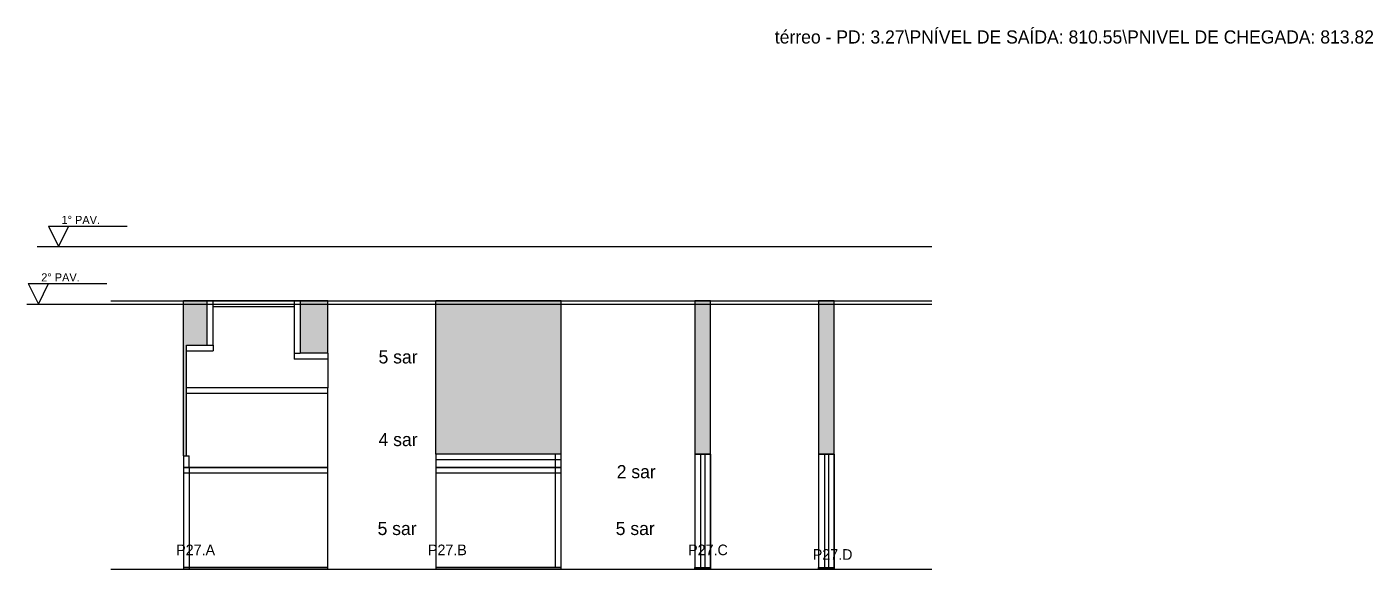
# Model space of a CAD drawing. Header units: metres. Extents: x 15022 to 19580, y 531 to 1202.
# Drawn here: x 16354 to 17995, y 531 to 1192 of the extents above; entities that cross this region are included whole.
import ezdxf

# ---------------------------------------------------------------- set-up
doc = ezdxf.new("R2010")
doc.units = ezdxf.units.M
for name, color, linetype in [('COTA', 7, 'Continuous'), ('NIVEL 1° PAV.', 7, 'Continuous'), ('NIVEL 2° PAV.', 7, 'Continuous'), ('NOMENCLATURA', 7, 'Continuous'), ('Nível', 7, 'Continuous'), ('Painéis', 7, 'Continuous'), ('SARR_2.2x7', 7, 'Continuous'), ('Texto Seção', 7, 'Continuous')]:
    doc.layers.add(name, color=color, linetype=linetype)

msp = doc.modelspace()

# ---------------------------------------------------------------- hatches: boundary and pattern name
at = {"layer": 'COTA'}
h = msp.add_hatch(color=7, dxfattribs=at)
h.dxf.hatch_style = 1
h.paths.add_polyline_path([(16548.4, 669.1), (16548.4, 804.1), (16548.4, 804.1), (16573.9, 804.1), (16573.9, 804.1), (16573.9, 858.1), (16573.9, 858.1), (16544.9, 858.1), (16544.9, 858.1), (16544.9, 669.1), (16544.9, 669.1), (16548.4, 669.1)])
h = msp.add_hatch(color=7, dxfattribs=at)
h.dxf.hatch_style = 1
h.paths.add_polyline_path([(16720.9, 794.1), (16720.9, 858.1), (16720.9, 858.1), (16686.9, 858.1), (16686.9, 858.1), (16686.9, 794.1), (16686.9, 794.1), (16720.9, 794.1)])
h = msp.add_hatch(color=7, dxfattribs=at)
h.dxf.hatch_style = 1
h.paths.add_polyline_path([(17005.3, 671.1), (17005.3, 858.1), (17005.3, 858.1), (16852.3, 858.1), (16852.3, 858.1), (16852.3, 671.1), (16852.3, 671.1), (17005.3, 671.1)])
h = msp.add_hatch(color=7, dxfattribs=at)
h.dxf.hatch_style = 1
h.paths.add_polyline_path([(17168.1, 671.1), (17187.1, 671.1), (17187.1, 671.1), (17187.1, 858.1), (17187.1, 858.1), (17168.1, 858.1), (17168.1, 858.1), (17168.1, 671.1)])
h = msp.add_hatch(color=7, dxfattribs=at)
h.dxf.hatch_style = 1
h.paths.add_polyline_path([(17318.9, 671.1), (17337.9, 671.1), (17337.9, 671.1), (17337.9, 858.1), (17337.9, 858.1), (17318.9, 858.1), (17318.9, 858.1), (17318.9, 671.1)])

# ---------------------------------------------------------------- linework, layer by layer
at = {"layer": 'COTA', "color": 7, "lineweight": 25}
for p, q in [((16720.9, 858.1), (16544.9, 858.1)), ((16544.9, 669.1), (16544.9, 858.1)), ((16720.9, 794.1), (16720.9, 858.1)), ((17005.3, 858.1), (16852.3, 858.1)), ((16852.3, 671.1), (16852.3, 858.1)), ((17005.3, 671.1), (17005.3, 858.1))]:
    msp.add_line(p, q, dxfattribs=at)
for points in [[(17187.1, 671.1), (17187.1, 858.1), (17168.1, 858.1), (17168.1, 671.1)], [(17337.9, 671.1), (17337.9, 858.1), (17318.9, 858.1), (17318.9, 671.1)]]:
    msp.add_lwpolyline(points, dxfattribs=at)
at = {"layer": 'NIVEL 1° PAV.', "color": 7, "lineweight": 25}
for p, q in [((16380.2, 949.1), (16476.2, 949.1)), ((16380.2, 949.1), (16392.7, 924.1)), ((16392.7, 924.1), (16405.2, 949.1)), ((16366.4, 924.1), (17457, 924.1))]:
    msp.add_line(p, q, dxfattribs=at)
at = {"layer": 'NIVEL 2° PAV.', "color": 7, "lineweight": 25}
for p, q in [((16355.5, 879.1), (16451.5, 879.1)), ((16355.5, 879.1), (16368, 854.1)), ((16368, 854.1), (16380.5, 879.1)), ((16354.1, 854.1), (17457, 854.1))]:
    msp.add_line(p, q, dxfattribs=at)
at = {"layer": 'Nível', "color": 7, "lineweight": 25}
for p, q in [((16456.3, 858.1), (17457, 858.1)), ((16456.3, 531.1), (17457, 531.1))]:
    msp.add_line(p, q, dxfattribs=at)
at = {"layer": 'Painéis', "color": 7, "lineweight": 25}
for p, q in [((16573.9, 858.1), (16686.9, 858.1)), ((16573.9, 804.1), (16573.9, 858.1)), ((16686.9, 858.1), (16686.9, 794.1)), ((16548.4, 669.1), (16548.4, 804.1)), ((16548.4, 804.1), (16573.9, 804.1)), ((16720.9, 794.1), (16686.9, 794.1)), ((16720.9, 794.1), (16720.9, 752.1)), ((16720.9, 752.1), (16548.4, 752.1)), ((16720.9, 655.1), (16720.9, 752.1)), ((16544.9, 669.1), (16544.9, 655.1)), ((16544.9, 669.1), (16548.4, 669.1)), ((16852.3, 671.1), (16852.3, 655.1)), ((17005.3, 671.1), (16852.3, 671.1)), ((17005.3, 655.1), (17005.3, 671.1)), ((17168.1, 671.1), (17168.1, 533.1)), ((17168.1, 671.1), (17187.1, 671.1)), ((17187.1, 671.1), (17168.1, 671.1)), ((17187.1, 671.1), (17168.1, 671.1)), ((17187.1, 671.1), (17168.1, 671.1)), ((17187.1, 533.1), (17187.1, 671.1)), ((17187.1, 671.1), (17187.1, 533.1)), ((17318.9, 671.1), (17318.9, 533.1)), ((17318.9, 671.1), (17337.9, 671.1)), ((17337.9, 671.1), (17318.9, 671.1)), ((17337.9, 671.1), (17318.9, 671.1)), ((17337.9, 671.1), (17318.9, 671.1)), ((17337.9, 533.1), (17337.9, 671.1)), ((17337.9, 671.1), (17337.9, 533.1)), ((16544.9, 655.1), (16544.9, 531.1)), ((16544.9, 655.1), (16720.9, 655.1)), ((16720.9, 655.1), (16544.9, 655.1)), ((16720.9, 531.1), (16720.9, 655.1)), ((16852.3, 655.1), (16852.3, 531.1)), ((16852.3, 655.1), (17005.3, 655.1)), ((17005.3, 655.1), (16852.3, 655.1)), ((17005.3, 531.1), (17005.3, 655.1)), ((16544.9, 533.1), (16720.9, 533.1)), ((16852.3, 533.1), (17005.3, 533.1)), ((17168.1, 533.1), (17187.1, 533.1)), ((17318.9, 533.1), (17337.9, 533.1))]:
    msp.add_line(p, q, dxfattribs=at)
for points in [[(16720.9, 533.1), (16544.9, 533.1), (16544.9, 531.1), (16720.9, 531.1)], [(17005.3, 533.1), (16852.3, 533.1), (16852.3, 531.1), (17005.3, 531.1)], [(17168.1, 533.1), (17187.1, 533.1), (17187.1, 531.1), (17168.1, 531.1)], [(17318.9, 533.1), (17337.9, 533.1), (17337.9, 531.1), (17318.9, 531.1)]]:
    msp.add_lwpolyline(points, close=True, dxfattribs=at)
at = {"layer": 'SARR_2.2x7', "color": 7, "lineweight": 25}
for p, q in [((16580.9, 804.1), (16580.9, 858.1)), ((16679.9, 858.1), (16679.9, 794.1)), ((16580.9, 851.1), (16679.9, 851.1)), ((16573.9, 804.1), (16580.9, 804.1)), ((16580.9, 804.1), (16580.9, 797.1)), ((16548.4, 797.1), (16580.9, 797.1)), ((16679.9, 794.1), (16679.9, 787.1)), ((16679.9, 794.1), (16686.9, 794.1)), ((16720.9, 787.1), (16679.9, 787.1)), ((16720.9, 745.1), (16548.4, 745.1)), ((16548.4, 669.1), (16551.9, 669.1)), ((16551.9, 655.1), (16551.9, 669.1)), ((16859.3, 671.1), (16852.3, 671.1)), ((17005.3, 664.1), (16852.3, 664.1)), ((16859.3, 671.1), (16859.3, 671.1)), ((16998.3, 655.1), (16998.3, 671.1)), ((17175.1, 671.1), (17175.1, 533.1)), ((17175.1, 671.1), (17175.1, 671.1)), ((17175.1, 671.1), (17175.1, 671.1)), ((17180.1, 671.1), (17180.1, 533.1)), ((17180.1, 671.1), (17180.1, 671.1)), ((17180.1, 671.1), (17180.1, 671.1)), ((17325.9, 671.1), (17325.9, 533.1)), ((17325.9, 671.1), (17325.9, 671.1)), ((17325.9, 671.1), (17325.9, 671.1)), ((17330.9, 671.1), (17330.9, 533.1)), ((17330.9, 671.1), (17330.9, 671.1)), ((17330.9, 671.1), (17330.9, 671.1)), ((16720.9, 648.1), (16544.9, 648.1)), ((16551.9, 655.1), (16551.9, 531.1)), ((17005.3, 648.1), (16852.3, 648.1)), ((16998.3, 533.1), (16998.3, 655.1)), ((16551.9, 533.1), (16551.9, 533.1)), ((16713.9, 533.1), (16713.9, 533.1)), ((16859.3, 533.1), (16859.3, 533.1)), ((16998.3, 533.1), (16998.3, 533.1))]:
    msp.add_line(p, q, dxfattribs=at)

# ---------------------------------------------------------------- texts
at = {"layer": 'NIVEL 1° PAV.', "color": 7, "lineweight": 25}
msp.add_text('1° PAV.', height=10, dxfattribs=at).set_placement((16396.2, 951.6))
at = {"layer": 'NIVEL 2° PAV.', "color": 7, "lineweight": 25}
msp.add_text('2° PAV.', height=10, dxfattribs=at).set_placement((16371.5, 881.6))
at = {"layer": 'NOMENCLATURA', "color": 7, "lineweight": 25}
for s, p in [('térreo - PD: 3.27\\PNÍVEL DE SAÍDA: 810.55\\PNIVEL DE CHEGADA: 813.82', (17265.5, 1171.6)), ('5 sar', (16782.6, 781.7)), ('4 sar', (16782.6, 681)), ('2 sar', (17072.8, 641.8)), ('5 sar', (16781.4, 572.6)), ('5 sar', (17071.6, 572.6))]:
    msp.add_text(s, height=16, dxfattribs=at).set_placement(p)
at = {"layer": 'Texto Seção', "color": 7, "lineweight": 25}
for s, p in [('P27.A', (16536, 548)), ('P27.B', (16842.8, 548)), ('P27.C', (17159.9, 548)), ('P27.D', (17311.8, 542.4))]:
    msp.add_text(s, height=13, dxfattribs=at).set_placement(p)

doc.saveas('drawing.dxf')
